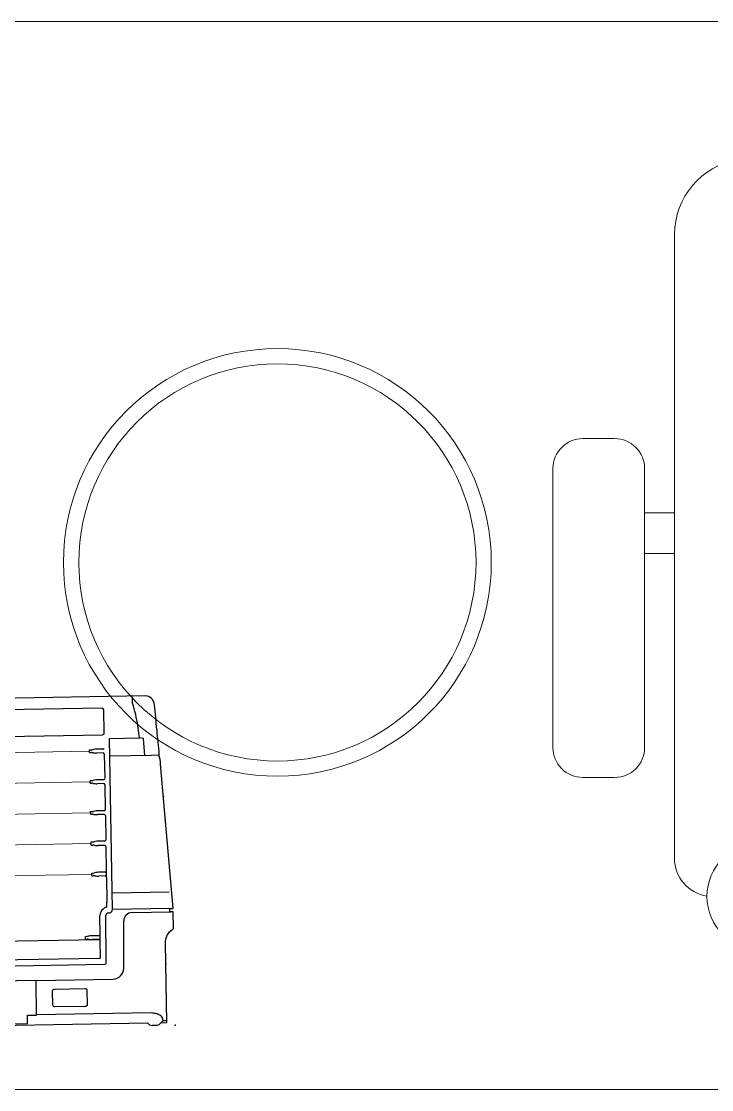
# Model space of a CAD drawing. Header units: millimetres. Extents: x -160614 to 59925, y -157025 to 0.
# Drawn here: x -99097 to -98646, y -109843 to -109143 of the extents above; entities that cross this region are included whole.
import ezdxf

# ---------------------------------------------------------------- set-up
doc = ezdxf.new("R2010")
doc.units = ezdxf.units.MM
doc.header["$LTSCALE"] = 8
doc.layers.get('0').update_dxf_attribs({"color": 9, "lineweight": 5})
for name, color, linetype, lineweight in [('72_EGR_EQP_TAG', 9, 'Continuous', 5), ('LOADING', 9, 'Continuous', 5), ('Walls', 9, 'Continuous', 5)]:
    doc.layers.add(name, color=color, linetype=linetype, lineweight=lineweight)
for name, color, linetype in [('A-Wall-cmu-patt', 9, 'Continuous'), ('DVM_INDOOR', 9, 'Continuous'), ('DVM_UNIT_BP', 9, 'Continuous'), ('DVM_UNIT_DP', 9, 'Continuous'), ('DVM_UNIT_LP', 9, 'Continuous')]:
    doc.layers.add(name, color=color, linetype=linetype)
doc.layers.get('0').off()
doc.layers.get('0').freeze()

# ---------------------------------------------------------------- blocks, each defined once
blk = doc.blocks.new('WM00001-P')
at = {"layer": 'LOADING'}
for radius in [0.14, 0.13]:
    blk.add_circle((0, 0), radius, dxfattribs=at)
blk = doc.blocks.new('GF21043-P')
blk.add_line((-0.8, 0), (0.8, 0))
blk = doc.blocks.new('GF21018-P')
for p, q in [((-0.2207, 0.47563), (-0.2207, 0.0675)), ((-0.2806, 0.34221), (-0.25983, 0.34221)), ((-0.30021, 0.32259), (-0.30021, 0.14)), ((-0.24021, 0.32259), (-0.24021, 0.14)), ((-0.24021, 0.29372), (-0.2207, 0.29372)), ((-0.24021, 0.26708), (-0.2207, 0.26708)), ((-0.2806, 0.12039), (-0.25983, 0.12039))]:
    blk.add_line(p, q)
for centre, radius, start, end in [((-0.1707, 0.47563), 0.05, 99.63288, 180), ((-0.2806, 0.32259), 0.01962, 90, 180), ((-0.25983, 0.32259), 0.01962, 360, 90), ((-0.2806, 0.14), 0.01962, 180, 270), ((-0.25983, 0.14), 0.01962, 270, 360), ((-0.16429, 0.0425), 0.03511, 90, 270), ((-0.1957, 0.0675), 0.025, 180, 261.47208)]:
    blk.add_arc(centre, radius, start, end)
blk = doc.blocks.new('GF1')
at = {"layer": 'Walls', "color": 9}
blk.add_line((-97539.37, -109842.61), (-99994.37, -109842.61), dxfattribs=at)
at = {"layer": 'LOADING', "color": 9, "extrusion": (-2.24019e-05, -2.34045e-18, 1), "xscale": 1000, "yscale": 1000, "zscale": 1000, "rotation": 359.9999999999999}
blk.add_blockref('GF21043-P', (-98769.03, -109143.26, 2.19), dxfattribs=at)
at = {"layer": 'LOADING', "color": 9, "extrusion": (-2.24021e-05, -7.77426e-06, 1), "xscale": 1000, "yscale": 1000, "zscale": 1000, "rotation": 359.9985892349694}
blk.add_blockref('GF21018-P', (-98449.24, -109758.64, 3.04), dxfattribs=at)
at = {"layer": 'LOADING', "color": 9, "extrusion": (2.24019e-05, 2.33707e-18, -1), "xscale": -1000, "yscale": 1000, "zscale": 1000, "rotation": 359.9999999999996}
blk.add_blockref('WM00001-P', (98929.81, -109497.47, -2.19), dxfattribs=at)
blk = doc.blocks.new('mmmm')
at = {"layer": 'DVM_INDOOR', "color": 0}
for p, q in [((119.11497, -10.06341), (119.1149, -9.26755)), ((118.95536, -9.29437), (118.95536, -10.03645)), ((118.94636, -9.99548), (118.94636, -9.92636)), ((118.95886, -10.0333), (118.95886, -9.9253)), ((118.97016, -9.9267), (118.97019, -10.03339)), ((118.91986, -9.93893), (118.91986, -10.06142)), ((118.92086, -9.93938), (118.92086, -9.98988)), ((118.92086, -9.98988), (118.92564, -9.98996)), ((118.92564, -9.98996), (118.92564, -9.99543)), ((118.92564, -9.99543), (118.94636, -9.99548)), ((118.92578, -10.06379), (118.92578, -9.99543)), ((118.94636, -9.99548), (118.94636, -10.04134)), ((118.97015, -10.03409), (118.97013, -10.02955)), ((118.97049, -10.02538), (118.97216, -10.02538)), ((118.9724, -10.03411), (118.97239, -10.03034)), ((119.0083, -10.02971), (119.00984, -10.02971)), ((119.02654, -10.02971), (119.0284, -10.02971)), ((119.04498, -10.02971), (119.04653, -10.02971)), ((119.06342, -10.02971), (119.06497, -10.02971)), ((119.08172, -10.02971), (119.08327, -10.02971)), ((118.95956, -10.034), (118.96954, -10.03409)), ((118.96945, -10.03409), (118.97311, -10.03412)), ((118.97311, -10.03412), (118.98441, -10.03422)), ((119.00796, -10.03772), (119.00794, -10.03388)), ((119.0102, -10.03772), (119.0102, -10.03467)), ((119.02621, -10.03772), (119.02618, -10.03388)), ((119.02876, -10.03772), (119.02876, -10.03467)), ((119.04464, -10.03772), (119.04462, -10.03388)), ((119.04688, -10.03772), (119.04688, -10.03467)), ((119.06309, -10.03772), (119.06306, -10.03388)), ((119.06532, -10.03772), (119.06532, -10.03467)), ((119.08139, -10.03772), (119.08136, -10.03388)), ((119.08362, -10.03772), (119.08362, -10.03467)), ((118.95635, -10.03747), (118.98437, -10.03772)), ((118.98786, -10.04175), (119.08998, -10.04163)), ((118.98786, -10.05334), (118.98786, -10.04175)), ((118.98931, -10.03842), (118.9925, -10.03842)), ((119.00726, -10.03842), (118.99242, -10.0384)), ((118.99789, -10.04175), (118.99789, -10.07577)), ((119.00727, -10.03853), (119.01091, -10.03853)), ((119.02551, -10.03842), (119.01074, -10.03842)), ((119.04395, -10.03842), (119.02942, -10.03842)), ((119.06242, -10.03842), (119.04742, -10.0384)), ((119.08069, -10.03842), (119.06606, -10.03842)), ((119.07949, -10.04184), (119.07953, -10.06666)), ((119.08998, -10.04163), (119.08998, -10.05958)), ((118.95275, -10.04784), (118.98095, -10.04834)), ((118.98586, -10.05334), (118.98586, -10.07645)), ((118.98786, -10.07601), (118.98786, -10.05334)), ((119.11074, -10.05576), (119.11454, -10.05574)), ((119.07949, -10.06265), (119.08962, -10.06199)), ((119.08962, -10.06199), (119.08998, -10.05958)), ((119.08998, -10.05958), (119.09723, -10.05867)), ((118.91836, -10.06668), (118.91836, -10.06416)), ((118.92086, -10.07042), (118.91924, -10.0688)), ((119.07953, -10.06666), (119.07974, -10.07065)), ((118.9212, -10.0704), (118.9212, -10.07292)), ((118.98786, -10.07792), (119.07407, -10.07189)), ((118.976, -10.07783), (118.98586, -10.07792)), ((118.98586, -10.07597), (118.98786, -10.07601)), ((118.98586, -10.07792), (118.98586, -10.07597)), ((118.98786, -10.07601), (118.98786, -10.07792))]:
    blk.add_line(p, q, dxfattribs=at)
at = {"layer": 'DVM_INDOOR', "color": 0, "lineweight": 0}
for p, q in [((119.00907, -10.02971), (119.00907, -9.92532)), ((119.02747, -10.02971), (119.02747, -9.92532)), ((119.04575, -10.02971), (119.04575, -9.92532)), ((119.0642, -10.02971), (119.0642, -9.92532)), ((119.0825, -10.02971), (119.0825, -9.92532))]:
    blk.add_line(p, q, dxfattribs=at)
at = {"layer": 'DVM_INDOOR', "color": 0}
for points in [[(119.0922, -9.29332), (119.0922, -10.03753, 0.416565), (119.09326, -10.03858), (119.10702, -10.03858, 0.414175), (119.10807, -10.03753), (119.10807, -9.29332, 0.414221), (119.10702, -9.29227), (119.09326, -9.29227, 0.410074), (119.0922, -9.29331, 0.410074)], [(118.93034, -10.02454), (118.93034, -10.00631, -0.402614), (118.93142, -10.00518), (118.93993, -10.00518, -0.444927), (118.94105, -10.00631), (118.94105, -10.02454, -0.414234), (118.93993, -10.02567), (118.93142, -10.02567, -0.442551), (118.93034, -10.02454)], [(118.91986, -10.06942), (118.91986, -10.07292), (118.96723, -10.07292, -0.126177), (118.97199, -10.07414, -0.12288), (118.97558, -10.07747, 0.141469), (118.97601, -10.07783)]]:
    blk.add_lwpolyline(points, format="xyb", dxfattribs=at)
for centre, radius, start, end in [((119.00491, -10.0316), 0.03484, 172.78986, 176.6187), ((118.96717, -10.02632), 0.0033, 344.05636, 1.5121), ((118.99574, -10.02637), 0.02527, 177.76398, 179.70677), ((118.98263, -10.02558), 0.01047, 178.92827, 188.30302), ((118.9617, -10.02913), 0.01075, 353.55126, 10.77551), ((119.00498, -10.03066), 0.0033, 344.05636, 1.5121), ((119.03354, -10.0307), 0.02527, 177.76398, 179.70677), ((119.02031, -10.02991), 0.01047, 178.92827, 188.30302), ((119.02323, -10.03066), 0.0033, 344.05636, 1.5121), ((119.05179, -10.0307), 0.02527, 177.76398, 179.70677), ((119.03887, -10.02991), 0.01047, 178.92827, 188.30302), ((119.04167, -10.03066), 0.0033, 344.05636, 1.5121), ((119.07023, -10.0307), 0.02527, 177.76398, 179.70677), ((119.057, -10.02991), 0.01047, 178.92827, 188.30302), ((119.06011, -10.03066), 0.0033, 344.05636, 1.5121), ((119.08867, -10.0307), 0.02527, 177.76398, 179.70677), ((119.07544, -10.02991), 0.01047, 178.92827, 188.30302), ((119.07841, -10.03066), 0.0033, 344.05636, 1.5121), ((119.10697, -10.0307), 0.02527, 177.76398, 179.70677), ((119.09374, -10.02991), 0.01047, 178.92827, 188.30302), ((118.95636, -10.03647), 0.001, 178.80152, 269.4911), ((118.95956, -10.0333), 0.0007, 180, 269.5), ((118.96949, -10.03339), 0.0007, 266.88125, 0.10041), ((118.98436, -10.03922), 0.005, 7.93005, 89.49868), ((119.04272, -10.03593), 0.03484, 172.78986, 176.6187), ((118.99943, -10.03388), 0.0108, 355.81016, 12.99597), ((119.06097, -10.03593), 0.03484, 172.78986, 176.6187), ((119.01799, -10.03388), 0.0108, 355.81016, 12.99597), ((119.0794, -10.03593), 0.03484, 172.78986, 176.6187), ((119.03611, -10.03388), 0.0108, 355.81016, 12.99597), ((119.09784, -10.03593), 0.03484, 172.78986, 176.6187), ((119.05455, -10.03388), 0.0108, 355.81016, 12.99597), ((119.11615, -10.03593), 0.03484, 172.78986, 176.6187), ((119.07285, -10.03388), 0.0108, 355.81016, 12.99597), ((118.95286, -10.04134), 0.0065, 180, 269), ((118.98436, -10.03922), 0.0015, 359.99884, 89.50241), ((118.98851, -10.03949), 0.00266, 174.23654, 219.23654), ((118.98786, -10.03975), 0.002, 224.99979, 270.00021), ((119.00726, -10.03773), 0.00069, 270.37227, 0.8177), ((119.0109, -10.03772), 0.000701, 179.95617, 256.94715), ((119.02551, -10.03773), 0.00069, 270.37227, 0.8177), ((119.02946, -10.03772), 0.000701, 179.95617, 256.94715), ((119.04395, -10.03773), 0.00069, 270.37227, 0.8177), ((119.04758, -10.03772), 0.000701, 179.95617, 256.94715), ((119.06239, -10.03773), 0.00069, 270.37227, 0.8177), ((119.06602, -10.03772), 0.000701, 179.95617, 256.94715), ((119.08069, -10.03773), 0.00069, 270.37227, 0.8177), ((119.08432, -10.03772), 0.000701, 179.95617, 256.94715), ((118.98086, -10.05334), 0.005, 359.99969, 89.00031), ((119.08912, -9.98833), 0.07081, 276.57618, 287.77351), ((118.92177, -10.06424), 0.0034, 123.99527, 178.65568), ((118.92125, -10.0667), 0.00289, 179.54892, 226.18624), ((118.91819, -10.06478), 0.00739, 320.67616, 346.10579), ((118.91322, -10.0633), 0.01257, 344.20872, 357.76814), ((119.08195, -9.81158), 0.25868, 272.85187, 276.09117), ((119.10937, -10.06319), 0.00561, 270.73175, 357.76374), ((118.92145, -10.06768), 0.00304, 269.62201, 324.02525), ((119.07367, -10.05025), 0.02165, 271.06851, 286.29107), ((119.16802, -11.19086), 1.1233, 93.73615, 94.50748)]:
    blk.add_arc(centre, radius, start, end, dxfattribs=at)
at = {"layer": 'DVM_UNIT_BP'}
blk.add_point((118.91836, -10.07792), dxfattribs=at)
at = {"layer": 'DVM_UNIT_DP'}
blk.add_point((119.05486, -10.07324), dxfattribs=at)
at = {"layer": 'DVM_UNIT_LP'}
blk.add_point((118.95486, -10.07292), dxfattribs=at)

msp = doc.modelspace()

# ---------------------------------------------------------------- block references
at = {"layer": '72_EGR_EQP_TAG'}
msp.add_blockref('GF1', (0, 0), dxfattribs=at)
at = {"layer": 'A-Wall-cmu-patt', "color": 4, "xscale": 1097.4, "yscale": 1097.4, "zscale": 1097.4, "rotation": 90.97568300645133}
msp.add_blockref('mmmm', (-107832.46, -240470.72), dxfattribs=at)

doc.saveas('drawing.dxf')
